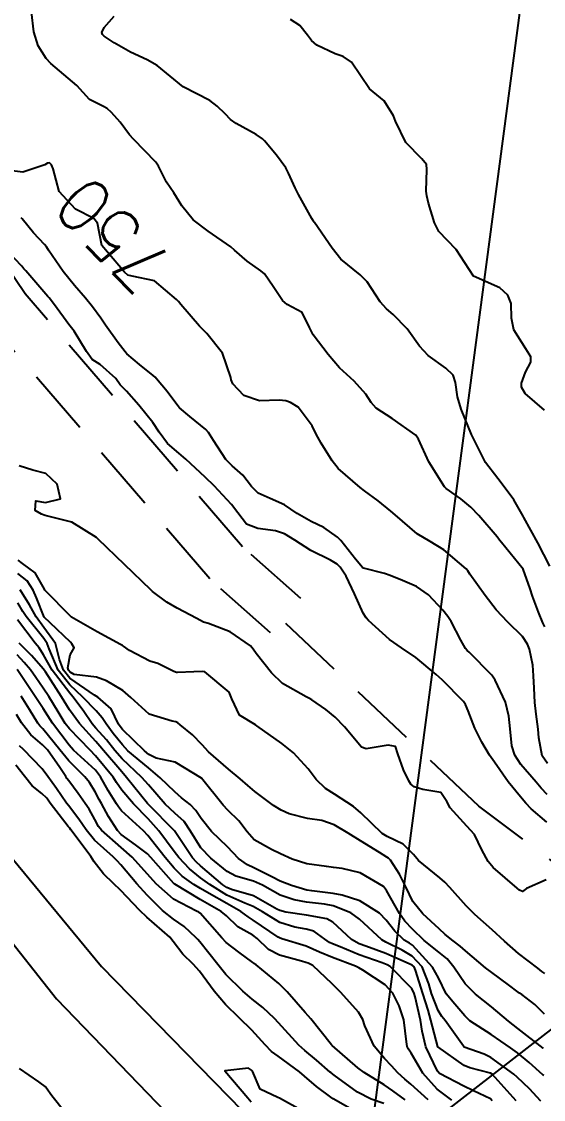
# Model space of a CAD drawing. Header units: metres. Extents: x 298520 to 308411, y 7433745 to 7450750.
# Drawn here: x 299087.2 to 299126.5, y 7449630.2 to 7449711.3 of the extents above; entities that cross this region are included whole.
import ezdxf
from ezdxf.enums import TextEntityAlignment as Align

# ---------------------------------------------------------------- set-up
doc = ezdxf.new("R2010")
doc.units = ezdxf.units.M
doc.header["$LTSCALE"] = 10
doc.linetypes.add('CONTINUO', pattern=[0])
doc.linetypes.add('DASHED', pattern=[0.75, 0.5, -0.25])
for name, color, linetype in [('Cotas', 45, 'Continuous'), ('Curvas de Nivel 1m', 11, 'Continuous'), ('Curvas de Nivel 5m', 15, 'Continuous'), ('Linha Férrea', 251, 'TRACKS'), ('TEXTO', 45, 'Continuous'), ('Vias Secundárias', 230, 'DASHED')]:
    doc.layers.add(name, color=color, linetype=linetype)
doc.styles.add('Style-STANDARD', font='STANDARD.shx')
doc.linetypes.add('TRACKS', pattern='A,0.15,[130,ltypeshp.shx,S=0.25,R=0,X=0,Y=0],0.15', length=0.3)

msp = doc.modelspace()

# ---------------------------------------------------------------- linework, layer by layer
at = {"layer": 'Curvas de Nivel 1m', "flags": 128}
for points, elevation in [([(299126.594, 7449665.759), (299126.443, 7449666.067), (299126.114, 7449666.873), (299125.662, 7449668.079), (299125.47, 7449668.614), (299124.953, 7449670.09), (299123.312, 7449672.105), (299123.169, 7449672.292), (299122.987, 7449672.529), (299121.606, 7449674.124), (299121.009, 7449674.76), (299120.267, 7449675.393), (299119.156, 7449676.158), (299119.025, 7449676.295), (299117.852, 7449678.172), (299117.07, 7449679.89), (299116.874, 7449680.182), (299115.091, 7449681.425), (299113.904, 7449682.218), (299113.511, 7449682.628), (299113.113, 7449683.266), (299112.242, 7449684.239), (299111.133, 7449685.248), (299110.283, 7449686.259), (299109.165, 7449687.74), (299108.889, 7449688.274), (299108.319, 7449689.418), (299107.19, 7449690.003), (299106.853, 7449690.303), (299106.144, 7449691.375), (299105.504, 7449692.317), (299105.225, 7449692.554), (299104.18, 7449693.283), (299103.241, 7449694.109), (299102.956, 7449694.353), (299101.255, 7449695.532), (299100.124, 7449696.381), (299099.279, 7449697.432), (299098.659, 7449698.4), (299098.112, 7449699.219), (299097.514, 7449700.417), (299097.317, 7449700.721), (299095.627, 7449702.437), (299095.346, 7449702.771), (299094.633, 7449703.725), (299093.977, 7449704.454), (299093.655, 7449704.747), (299093.367, 7449704.908), (299092.329, 7449705.432), (299091.383, 7449706.49), (299089.407, 7449708.149), (299089.072, 7449708.513), (299088.461, 7449709.481), (299088.125, 7449710.523), (299087.953, 7449712.02)], 751), ([(299126.957, 7449670.323), (299126.066, 7449672.069), (299125.002, 7449673.988), (299124.968, 7449674.046), (299124.944, 7449674.081), (299124.241, 7449675.318), (299123.687, 7449676.1), (299123.035, 7449676.912), (299122.124, 7449678.119), (299121.169, 7449680.032), (299121.12, 7449680.13), (299121.074, 7449680.228), (299120.285, 7449682.142), (299120.024, 7449683.058), (299119.868, 7449684.149), (299119.676, 7449684.7), (299119.134, 7449685.228), (299117.799, 7449686.173), (299117.154, 7449686.887), (299116.238, 7449688.189), (299115.183, 7449689.25), (299114.668, 7449689.688), (299114.197, 7449690.215), (299113.215, 7449691.71), (299112.694, 7449692.235), (299111.235, 7449693.421), (299110.586, 7449694.257), (299109.262, 7449696.183), (299109.221, 7449696.229), (299109.185, 7449696.271), (299109.058, 7449696.481), (299108.048, 7449698.289), (299107.792, 7449698.787), (299107.309, 7449699.89), (299107.085, 7449700.302), (299106.394, 7449701.238), (299105.501, 7449702.318), (299105.335, 7449702.475), (299104.872, 7449702.793), (299103.356, 7449703.627), (299102.935, 7449703.923), (299102.524, 7449704.353), (299101.94, 7449704.933), (299101.373, 7449705.346), (299099.383, 7449706.39), (299097.407, 7449707.999), (299096.667, 7449708.427), (299095.418, 7449708.995), (299094.186, 7449709.691), (299093.43, 7449710.189), (299093.293, 7449710.324), (299093.252, 7449710.463), (299093.437, 7449710.857), (299094.184, 7449711.714)], 752), ([(299126.571, 7449682.065), (299125.115, 7449683.322), (299124.837, 7449683.801), (299124.819, 7449684.085), (299125.131, 7449684.927), (299125.538, 7449685.677), (299125.523, 7449686.076), (299125.152, 7449686.681), (299124.254, 7449688.094), (299124.073, 7449688.988), (299124.044, 7449690.097), (299123.806, 7449690.708), (299123.204, 7449691.267), (299121.213, 7449692.13), (299119.915, 7449694.143), (299119.25, 7449694.818), (299118.609, 7449695.512), (299118.295, 7449696.165), (299117.831, 7449697.626), (299117.698, 7449698.174), (299117.659, 7449698.537), (299117.694, 7449700.174), (299117.683, 7449700.541), (299117.321, 7449700.978), (299116.138, 7449702.192), (299115.357, 7449703.795), (299115.208, 7449704.202), (299114.494, 7449705.334), (299113.383, 7449706.23), (299112.042, 7449708.244), (299111.417, 7449708.66), (299110.801, 7449708.874), (299109.426, 7449709.53), (299109.037, 7449709.884), (299108.737, 7449710.28), (299108.143, 7449710.993), (299107.444, 7449711.44)], 753), ([(299126.754, 7449653.147), (299126.309, 7449653.618), (299125.92, 7449654.073), (299124.783, 7449655.412), (299124.337, 7449656.095), (299124.101, 7449656.795), (299123.976, 7449658.098), (299123.881, 7449659.041), (299123.613, 7449660.102), (299122.857, 7449661.749), (299122.594, 7449662.113), (299120.88, 7449663.848), (299120.735, 7449663.985), (299120.608, 7449664.134), (299120.269, 7449664.763), (299119.537, 7449666.151), (299119.293, 7449666.53), (299118.921, 7449667.005), (299117.819, 7449668.171), (299116.939, 7449668.797), (299115.877, 7449669.258), (299114.947, 7449669.623), (299114.515, 7449669.773), (299112.952, 7449670.161), (299112.86, 7449670.231), (299112.335, 7449670.863), (299111.233, 7449672.247), (299110.986, 7449672.509), (299109.956, 7449673.229), (299108.997, 7449673.677), (299107.948, 7449674.291), (299107.009, 7449674.928), (299105.919, 7449675.412), (299105.025, 7449675.822), (299104.507, 7449676.328), (299103.862, 7449677.159), (299103.048, 7449677.884), (299102.577, 7449678.355), (299101.662, 7449679.769), (299101.289, 7449680.368), (299101.077, 7449680.617), (299099.877, 7449681.596), (299099.101, 7449682.241), (299098.969, 7449682.392), (299098.163, 7449683.454), (299097.378, 7449684.416), (299097.259, 7449684.553), (299097.125, 7449684.669), (299096.077, 7449685.487), (299095.141, 7449686.293), (299094.999, 7449686.441), (299094.471, 7449687.129), (299093.522, 7449688.457), (299093.178, 7449688.976), (299092.56, 7449689.843), (299092.025, 7449690.478), (299091.207, 7449691.429), (299090.352, 7449692.499), (299089.239, 7449694.108), (299089.081, 7449694.353), (299088.951, 7449694.514), (299088.118, 7449695.394), (299087.262, 7449696.458), (299087.184, 7449696.541)], 749), ([(299126.728, 7449651.07), (299125.551, 7449652.078), (299125.163, 7449652.499), (299124.752, 7449652.972), (299123.831, 7449654.099), (299122.785, 7449655.572), (299122.428, 7449656.114), (299121.843, 7449657.079), (299121.329, 7449658.125), (299120.826, 7449659.437), (299120.616, 7449659.919), (299120.463, 7449660.136), (299118.857, 7449661.768), (299118.417, 7449662.164), (299116.876, 7449663.458), (299115.791, 7449664.191), (299114.892, 7449664.808), (299113.324, 7449666.224), (299113.131, 7449666.443), (299112.919, 7449666.789), (299112.252, 7449668.237), (299111.625, 7449669.565), (299111.182, 7449670.248), (299110.956, 7449670.475), (299110.447, 7449670.771), (299108.971, 7449671.51), (299107.767, 7449672.292), (299106.987, 7449672.754), (299106.324, 7449672.972), (299104.991, 7449673.164), (299104.147, 7449673.485), (299103.481, 7449674.343), (299103.012, 7449674.975), (299101.694, 7449676.363), (299101.039, 7449677.009), (299099.585, 7449678.385), (299099.057, 7449678.823), (299098.203, 7449679.542), (299097.579, 7449680.412), (299097.083, 7449681.122), (299096.038, 7449682.431), (299095.113, 7449683.478), (299094.641, 7449683.97), (299094.299, 7449684.448), (299093.133, 7449685.489), (299092.53, 7449685.863), (299092.11, 7449686.475), (299091.165, 7449687.992), (299090.776, 7449688.494), (299089.697, 7449689.996), (299089.286, 7449690.509), (299089.195, 7449690.617), (299087.527, 7449692.535), (299087.39, 7449692.703), (299087.226, 7449692.888), (299085.658, 7449694.556)], 748), ([(299126.679, 7449646.713), (299125.193, 7449646.082), (299124.915, 7449645.84), (299124.671, 7449645.955), (299124.493, 7449646.092), (299122.688, 7449647.665), (299122.331, 7449648.114), (299121.846, 7449648.974), (299121.301, 7449650.124), (299120.722, 7449650.765), (299119.469, 7449652.149), (299119.207, 7449652.612), (299118.754, 7449653.291), (299117.408, 7449653.522), (299116.758, 7449653.724), (299116.507, 7449653.93), (299116.36, 7449654.186), (299115.958, 7449655.01), (299115.529, 7449656.199), (299115.35, 7449656.753), (299114.799, 7449656.864), (299113.148, 7449656.576), (299112.798, 7449656.711), (299111.517, 7449658.243), (299110.82, 7449658.962), (299110.104, 7449659.539), (299109.043, 7449660.277), (299108.835, 7449660.393), (299108.637, 7449660.481), (299106.851, 7449661.507), (299106.031, 7449662.308), (299104.877, 7449663.757), (299104.649, 7449664.091), (299104.44, 7449664.327), (299102.899, 7449665.393), (299101.273, 7449666.001), (299100.909, 7449666.12), (299100.399, 7449666.375), (299098.921, 7449667.171), (299098.135, 7449667.611), (299097.06, 7449668.418), (299096.996, 7449668.482), (299096.934, 7449668.54), (299094.953, 7449670.44), (299092.981, 7449672.356), (299092.854, 7449672.471), (299090.994, 7449673.63), (299089.487, 7449674.016), (299088.999, 7449674.133), (299088.726, 7449674.24), (299088.233, 7449674.522), (299088.3, 7449675.235), (299089.012, 7449675.114), (299090.135, 7449675.38), (299089.898, 7449676.501), (299089.041, 7449677.303), (299088.073, 7449677.555), (299087.046, 7449677.874)], 747), ([(299126.589, 7449639.684), (299126.362, 7449639.835), (299126.055, 7449640.068), (299124.609, 7449641.172), (299123.546, 7449642.101), (299122.631, 7449642.96), (299121.326, 7449644.123), (299120.653, 7449644.773), (299119.435, 7449646.149), (299119.07, 7449646.547), (299118.68, 7449646.879), (299117.079, 7449648.176), (299116.697, 7449648.633), (299115.925, 7449649.411), (299114.711, 7449649.99), (299114.335, 7449650.214), (299112.736, 7449651.775), (299112.186, 7449652.236), (299110.752, 7449653.163), (299110.084, 7449653.588), (299109.382, 7449654.271), (299108.775, 7449655.066), (299107.665, 7449656.291), (299106.8, 7449656.993), (299104.923, 7449658.319), (299104.813, 7449658.376), (299103.6, 7449659.118), (299103.03, 7449660.347), (299102.84, 7449660.843), (299100.992, 7449662.369), (299100.863, 7449662.397), (299100.185, 7449662.38), (299098.946, 7449662.314), (299098.862, 7449662.327), (299098.669, 7449662.402), (299097.461, 7449663.003), (299096.871, 7449663.182), (299095.339, 7449663.975), (299094.882, 7449664.304), (299094.8, 7449664.359), (299094.653, 7449664.443), (299092.897, 7449665.389), (299090.967, 7449666.489), (299090.913, 7449666.528), (299088.966, 7449668.51), (299088.934, 7449668.584), (299088.239, 7449669.813), (299087.283, 7449670.535), (299086.956, 7449670.768)], 746), ([(299126.491, 7449634.028), (299126.453, 7449634.061), (299124.545, 7449635.547), (299123.85, 7449636.097), (299122.563, 7449637.16), (299121.378, 7449638.122), (299120.585, 7449638.913), (299119.741, 7449640.143), (299119.245, 7449640.787), (299118.614, 7449641.29), (299117.514, 7449642.171), (299116.631, 7449643.005), (299116.06, 7449643.611), (299115.657, 7449644.195), (299114.669, 7449645.918), (299114.438, 7449646.212), (299112.683, 7449647.26), (299111.345, 7449647.584), (299110.687, 7449647.66), (299110.156, 7449647.727), (299108.689, 7449647.933), (299107.567, 7449648.291), (299106.699, 7449648.687), (299106.01, 7449649.001), (299104.714, 7449649.746), (299104.188, 7449650.328), (299103.564, 7449651.171), (299102.739, 7449651.977), (299102.375, 7449652.354), (299100.763, 7449654.37), (299098.781, 7449655.586), (299097.331, 7449655.868), (299096.789, 7449656.15), (299096.464, 7449656.423), (299094.809, 7449658.046), (299094.626, 7449658.258), (299094.518, 7449658.444), (299093.96, 7449659.589), (299092.962, 7449660.468), (299092.834, 7449660.533), (299092.698, 7449660.609), (299090.857, 7449661.905), (299090.359, 7449662.495), (299090.058, 7449663.311), (299089.758, 7449664.501), (299088.901, 7449665.718), (299088.305, 7449666.519), (299087.807, 7449667.412), (299087.114, 7449668.537)], 744), ([(299126.502, 7449631.999), (299126.47, 7449632.028), (299126.438, 7449632.061), (299125.416, 7449632.981), (299124.519, 7449633.717), (299124.005, 7449634.095), (299122.538, 7449635.09), (299120.953, 7449636.126), (299120.557, 7449636.494), (299119.806, 7449637.382), (299119.171, 7449638.151), (299118.591, 7449639.344), (299118.126, 7449640.165), (299116.619, 7449641.8), (299116.394, 7449641.957), (299116.01, 7449642.189), (299115.302, 7449642.872), (299114.638, 7449643.699), (299114.138, 7449644.215), (299112.657, 7449645.146), (299111.332, 7449645.574), (299110.665, 7449645.698), (299109.046, 7449645.896), (299108.668, 7449645.956), (299107.529, 7449646.291), (299106.676, 7449646.634), (299106.037, 7449646.949), (299104.686, 7449647.635), (299104.221, 7449647.86), (299103.538, 7449648.337), (299102.706, 7449649.196), (299101.51, 7449650.362), (299100.733, 7449651.346), (299100.314, 7449651.951), (299099.9, 7449652.383), (299099.248, 7449652.893), (299098.752, 7449653.339), (299097.637, 7449654.411), (299096.774, 7449655.141), (299095.21, 7449656.436), (299094.797, 7449656.878), (299094.102, 7449657.747), (299093.591, 7449658.458), (299093.274, 7449658.92), (299092.823, 7449659.448), (299091.815, 7449660.48), (299090.852, 7449661.388), (299089.974, 7449662.499), (299089.283, 7449664.102), (299089.141, 7449664.507), (299088.888, 7449664.881), (299087.57, 7449666.53), (299087.308, 7449666.925), (299086.923, 7449667.561)], 743), ([(299126.294, 7449630.063), (299125.422, 7449631.006), (299124.501, 7449631.879), (299124.247, 7449632.093), (299122.515, 7449633.355), (299122.007, 7449633.607), (299120.523, 7449634.129), (299120.455, 7449634.209), (299119.075, 7449636.152), (299118.845, 7449636.445), (299118.56, 7449636.907), (299118.06, 7449638.165), (299117.848, 7449638.903), (299117.365, 7449640.172), (299116.611, 7449640.985), (299115.856, 7449641.432), (299114.621, 7449642.033), (299114.32, 7449642.213), (299112.638, 7449643.777), (299111.992, 7449644.237), (299110.651, 7449644.774), (299110.018, 7449644.894), (299108.654, 7449645.048), (299107.717, 7449645.229), (299106.662, 7449645.582), (299105.333, 7449646.313), (299104.676, 7449646.616), (299103.345, 7449647.005), (299102.683, 7449647.345), (299101.442, 7449648.363), (299100.705, 7449649.145), (299099.929, 7449650.382), (299099.446, 7449651.105), (299098.736, 7449651.742), (299098.009, 7449652.407), (299096.757, 7449653.878), (299096.251, 7449654.425), (299094.784, 7449655.837), (299094.237, 7449656.448), (299093.599, 7449657.256), (299092.81, 7449658.142), (299092.532, 7449658.473), (299091.849, 7449659.458), (299091.081, 7449660.488), (299090.846, 7449660.76), (299089.525, 7449662.503), (299088.874, 7449663.662), (299088.544, 7449664.18), (299088.243, 7449664.52), (299086.909, 7449666.284)], 742), ([(299124.423, 7449630.091), (299123.988, 7449630.595), (299122.628, 7449632.109), (299122.504, 7449632.185), (299120.949, 7449632.575), (299120.509, 7449632.767), (299118.523, 7449634.16), (299118.018, 7449636.165), (299117.812, 7449636.916), (299117.414, 7449638.172), (299116.852, 7449639.924), (299116.744, 7449640.179), (299116.604, 7449640.31), (299115.302, 7449640.892), (299114.613, 7449641.183), (299113.114, 7449641.729), (299112.62, 7449641.91), (299112.038, 7449642.236), (299110.636, 7449643.546), (299110.176, 7449643.794), (299108.641, 7449644.073), (299107.087, 7449644.296), (299106.645, 7449644.409), (299106.43, 7449644.518), (299104.661, 7449645.512), (299103.003, 7449646.01), (299102.67, 7449646.138), (299102.352, 7449646.353), (299100.687, 7449647.775), (299100.368, 7449648.053), (299100.072, 7449648.379), (299098.723, 7449650.4), (299096.743, 7449652.41), (299096.693, 7449652.471), (299095.121, 7449654.436), (299094.769, 7449654.84), (299093.376, 7449656.461), (299093.113, 7449656.782), (299092.8, 7449657.129), (299091.578, 7449658.482), (299090.828, 7449659.514), (299090.219, 7449660.496), (299089.007, 7449662.363), (299088.908, 7449662.51), (299088.864, 7449662.571), (299087.961, 7449663.611), (299087.038, 7449664.538)], 741), ([(299119.588, 7449630.149), (299118.491, 7449630.974), (299117.399, 7449632.171), (299116.518, 7449633.687), (299116.335, 7449633.996), (299116.227, 7449634.184), (299116.18, 7449634.534), (299115.969, 7449636.189), (299115.62, 7449637.251), (299115.149, 7449638.201), (299114.582, 7449638.82), (299112.889, 7449639.937), (299112.601, 7449640.11), (299112.349, 7449640.233), (299110.609, 7449640.884), (299109.632, 7449641.283), (299108.617, 7449641.735), (299106.788, 7449642.298), (299106.623, 7449642.35), (299106.518, 7449642.407), (299104.637, 7449643.687), (299104.263, 7449643.949), (299103.71, 7449644.334), (299102.652, 7449644.945), (299101.327, 7449645.699), (299100.669, 7449646.078), (299100.167, 7449646.378), (299099.297, 7449647.008), (299098.685, 7449647.599), (299098.018, 7449648.407), (299096.718, 7449650.073), (299096.393, 7449650.423), (299094.738, 7449651.905), (299094.513, 7449652.216), (299094.368, 7449652.446), (299093.739, 7449653.442), (299093.16, 7449654.464), (299092.77, 7449654.964), (299091.134, 7449656.487), (299090.797, 7449656.852), (299089.553, 7449658.503), (299088.829, 7449659.611), (299088.243, 7449660.519), (299087.675, 7449661.352), (299086.882, 7449662.54)], 739), ([(299117.797, 7449630.167), (299116.495, 7449631.351), (299116.048, 7449631.737), (299115.526, 7449632.195), (299115.039, 7449632.733), (299114.514, 7449633.294), (299113.744, 7449634.218), (299113.036, 7449635.735), (299112.882, 7449636.227), (299112.558, 7449636.757), (299111.226, 7449638.243), (299110.583, 7449638.901), (299109.131, 7449640.272), (299108.775, 7449640.448), (299108.605, 7449640.512), (299108.272, 7449640.618), (299106.611, 7449641.068), (299105.79, 7449641.488), (299104.95, 7449642.317), (299104.625, 7449642.551), (299103.485, 7449643.191), (299102.64, 7449644.014), (299102.229, 7449644.354), (299100.656, 7449645.249), (299098.748, 7449646.399), (299098.703, 7449646.429), (299098.674, 7449646.46), (299096.948, 7449648.417), (299096.697, 7449648.67), (299095.784, 7449649.352), (299094.719, 7449650.148), (299094.424, 7449650.444), (299093.763, 7449651.485), (299093.22, 7449652.463), (299093.052, 7449652.772), (299092.752, 7449653.351), (299092.335, 7449654.051), (299091.963, 7449654.478), (299090.781, 7449655.666), (299090.083, 7449656.497), (299088.809, 7449658.077), (299088.6, 7449658.302), (299088.435, 7449658.516), (299087.808, 7449659.546), (299087.179, 7449660.535)], 738), ([(299116.063, 7449630.186), (299115.148, 7449630.859), (299114.494, 7449631.31), (299112.982, 7449632.225), (299112.506, 7449632.571), (299110.595, 7449634.249), (299110.524, 7449634.321), (299108.977, 7449636.274), (299108.783, 7449636.504), (299108.558, 7449636.756), (299107.209, 7449638.294), (299106.582, 7449638.937), (299104.856, 7449640.326), (299104.702, 7449640.427), (299104.605, 7449640.496), (299103.555, 7449641.279), (299102.62, 7449642.009), (299102.283, 7449642.353), (299100.641, 7449644.222), (299100.558, 7449644.288), (299100.377, 7449644.374), (299098.656, 7449645.276), (299097.335, 7449646.413), (299096.68, 7449647.154), (299095.524, 7449648.432), (299094.704, 7449649.169), (299093.222, 7449650.463), (299092.999, 7449650.739), (299092.731, 7449651.255), (299092.295, 7449652.031), (299091.996, 7449652.477), (299091.476, 7449653.208), (299090.76, 7449654.18), (299090.631, 7449654.361), (299090.54, 7449654.492), (299090.092, 7449655.178), (299089.153, 7449656.506), (299088.797, 7449656.879), (299087.909, 7449657.629), (299087.218, 7449658.534), (299086.822, 7449659.171)], 737), ([(299114.478, 7449629.894), (299113.507, 7449630.22), (299112.488, 7449630.739), (299110.732, 7449632.017), (299110.502, 7449632.196), (299110.472, 7449632.22), (299110.437, 7449632.251), (299109.411, 7449633.166), (299108.519, 7449633.882), (299108.066, 7449634.285), (299106.548, 7449635.975), (299106.248, 7449636.305), (299105.36, 7449637.117), (299104.567, 7449637.746), (299103.851, 7449638.337), (299102.592, 7449639.606), (299101.984, 7449640.356), (299100.62, 7449642.067), (299100.48, 7449642.23), (299100.355, 7449642.374), (299099.457, 7449643.214), (299098.637, 7449643.768), (299097.829, 7449644.408), (299096.66, 7449645.579), (299095.889, 7449646.428), (299094.687, 7449647.844), (299094.407, 7449648.162), (299094.111, 7449648.449), (299092.712, 7449649.722), (299092.08, 7449650.476), (299091.535, 7449651.286), (299090.741, 7449652.309), (299090.605, 7449652.491), (299089.851, 7449653.596), (299089.2, 7449654.506), (299088.771, 7449655.067), (299087.358, 7449656.532), (299087.065, 7449656.805)], 736), ([(299108.468, 7449629.278), (299106.612, 7449630.299), (299106.483, 7449630.347), (299105.157, 7449630.987), (299104.594, 7449632.329), (299104.543, 7449632.369), (299104.504, 7449632.399), (299104.285, 7449632.552), (299102.503, 7449632.35), (299104.233, 7449630.333), (299104.478, 7449630.011)], 734)]:
    msp.add_lwpolyline(points, dxfattribs=dict(at, elevation=elevation))
at = {"layer": 'Curvas de Nivel 5m', "flags": 128}
for points, elevation in [([(299126.784, 7449655.486), (299126.386, 7449656.066), (299126.144, 7449657.408), (299126.093, 7449658.071), (299125.942, 7449659.191), (299125.839, 7449660.075), (299125.771, 7449661.154), (299125.741, 7449662.077), (299125.68, 7449662.887), (299125.426, 7449664.082), (299125.269, 7449664.467), (299124.892, 7449665.034), (299123.809, 7449666.101), (299122.917, 7449667.035), (299122.095, 7449668.118), (299120.949, 7449669.72), (299120.795, 7449669.976), (299120.675, 7449670.134), (299118.974, 7449671.551), (299117.948, 7449672.17), (299116.989, 7449672.767), (299115.319, 7449674.197), (299115.006, 7449674.469), (299114.045, 7449675.246), (299113.02, 7449675.987), (299112.69, 7449676.233), (299111.044, 7449677.684), (299110.582, 7449678.255), (299109.759, 7449679.57), (299109.385, 7449680.267), (299109.082, 7449680.894), (299108.032, 7449682.286), (299107.448, 7449682.637), (299107.108, 7449682.764), (299106.603, 7449682.81), (299105.107, 7449682.773), (299103.936, 7449683.163), (299103.12, 7449684.039), (299102.986, 7449684.351), (299102.948, 7449684.528), (299102.32, 7449686.358), (299101.165, 7449687.839), (299100.593, 7449688.376), (299099.189, 7449690.015), (299099.023, 7449690.224), (299098.881, 7449690.395), (299097.213, 7449691.782), (299095.525, 7449692.13), (299095.22, 7449692.226), (299094.967, 7449692.443), (299093.243, 7449694.46), (299092.92, 7449696.126), (299092.646, 7449696.469), (299091.273, 7449697.186), (299090.043, 7449698.503), (299089.597, 7449700.221), (299089.477, 7449700.508), (299089.315, 7449700.669), (299089.174, 7449700.653), (299088.966, 7449700.515), (299087.307, 7449699.966), (299085.703, 7449700.163)], 750), ([(299126.558, 7449636.609), (299125.83, 7449637.335), (299124.85, 7449638.086), (299124.683, 7449638.197), (299124.575, 7449638.277), (299123.854, 7449638.828), (299122.598, 7449639.766), (299122.128, 7449640.115), (299120.615, 7449641.374), (299120.216, 7449641.734), (299119.682, 7449642.144), (299119.078, 7449642.604), (299118.632, 7449643.031), (299117.402, 7449644.172), (299116.657, 7449645.104), (299116.114, 7449646.188), (299115.643, 7449647.156), (299114.962, 7449648.206), (299114.832, 7449648.346), (299114.695, 7449648.437), (299114.132, 7449648.782), (299112.707, 7449649.666), (299111.776, 7449650.239), (299110.722, 7449650.863), (299109.795, 7449651.196), (299108.729, 7449651.335), (299107.343, 7449651.685), (299106.739, 7449651.958), (299106.178, 7449652.306), (299104.753, 7449653.362), (299104.248, 7449653.818), (299103.669, 7449654.336), (299102.773, 7449655.051), (299101.277, 7449656.365), (299100.798, 7449656.883), (299100.068, 7449657.644), (299099.148, 7449658.395), (299098.963, 7449658.546), (299098.815, 7449658.623), (299098.549, 7449658.669), (299096.821, 7449659.186), (299095.445, 7449660.434), (299094.841, 7449660.958), (299093.606, 7449661.705), (299092.855, 7449661.966), (299091.175, 7449662.17), (299090.862, 7449662.351), (299090.745, 7449662.491), (299090.687, 7449662.67), (299090.875, 7449663.66), (299091.179, 7449664.188), (299091, 7449664.489), (299090.885, 7449664.606), (299089.359, 7449666.053), (299088.913, 7449666.497), (299088.349, 7449667.941), (299088.086, 7449668.523), (299087.625, 7449669.215), (299086.945, 7449669.782)], 745), ([(299122.63, 7449630.109), (299122.484, 7449630.246), (299121.223, 7449630.862), (299120.493, 7449631.193), (299118.668, 7449632.158), (299118.505, 7449632.33), (299117.637, 7449634.169), (299117.364, 7449635.349), (299117.218, 7449636.173), (299116.83, 7449637.917), (299116.756, 7449638.178), (299116.578, 7449638.551), (299114.956, 7449640.205), (299114.728, 7449640.332), (299114.605, 7449640.385), (299114.34, 7449640.479), (299112.612, 7449641.09), (299111.18, 7449641.682), (299110.619, 7449641.904), (299110.375, 7449642.008), (299110.02, 7449642.259), (299109.209, 7449642.852), (299108.63, 7449643.026), (299107.764, 7449643.156), (299106.635, 7449643.52), (299105.33, 7449644.313), (299104.649, 7449644.71), (299104.023, 7449644.958), (299102.661, 7449645.568), (299101.39, 7449646.363), (299100.678, 7449646.887), (299099.854, 7449647.552), (299099.042, 7449648.395), (299098.7, 7449648.853), (299097.55, 7449650.412), (299096.732, 7449651.307), (299095.637, 7449652.431), (299094.753, 7449653.482), (299094.367, 7449654.054), (299094.097, 7449654.45), (299092.787, 7449656.053), (299092.388, 7449656.474), (299090.809, 7449658.094), (299090.5, 7449658.493), (299089.958, 7449659.367), (299089.271, 7449660.506), (299088.849, 7449661.153), (299088.293, 7449661.954), (299087.883, 7449662.525), (299087.416, 7449663.079), (299086.874, 7449663.665)], 740), ([(299112.468, 7449629.222), (299110.661, 7449630.248), (299110.484, 7449630.37), (299109.404, 7449631.179), (299108.5, 7449631.954), (299108.122, 7449632.284), (299106.514, 7449633.455), (299106.019, 7449633.809), (299105.532, 7449634.315), (299104.539, 7449635.403), (299103.574, 7449636.34), (299102.563, 7449637.343), (299101.711, 7449638.359), (299100.595, 7449639.866), (299100.116, 7449640.377), (299099.351, 7449641.129), (299098.62, 7449642.096), (299098.357, 7449642.403), (299096.638, 7449643.904), (299096.106, 7449644.425), (299094.666, 7449645.946), (299094.125, 7449646.448), (299093.391, 7449647.17), (299092.689, 7449648.071), (299092.416, 7449648.473), (299091.625, 7449649.565), (299090.919, 7449650.488), (299090.835, 7449650.6), (299090.726, 7449650.749), (299089.371, 7449652.504), (299089.105, 7449652.865), (299088.75, 7449653.213), (299088.02, 7449653.786), (299087.429, 7449654.53), (299086.775, 7449655.35)], 735), ([(299087.028, 7449632.535), (299088.493, 7449631.528), (299089.07, 7449631.093), (299089.494, 7449630.505), (299090.465, 7449629.276)], 735)]:
    msp.add_lwpolyline(points, dxfattribs=dict(at, elevation=elevation))
at = {"layer": 'Linha Férrea', "flags": 128}
for points in [[(298729.261, 7450749.95), (298734.809, 7450730.65), (298742.343, 7450703.451), (298750.119, 7450676.237), (298757.889, 7450649.199), (298765.189, 7450623.712), (298769.985, 7450606.424), (298776.494, 7450583.287), (298783.055, 7450560.248), (298788.164, 7450542.214), (298793.821, 7450521.584), (298798.125, 7450506.606), (298804.386, 7450484.418), (298809.295, 7450466.837), (298814.551, 7450448.858), (298819.559, 7450431.225), (298826.267, 7450408.649), (298831.926, 7450389.314), (298837.135, 7450370.779), (298842.092, 7450352.398), (298847.802, 7450331.823), (298852.149, 7450316.412), (298858.34, 7450294.769), (298862.969, 7450278.965), (298867.952, 7450260.088), (298870.924, 7450249.95), (298873.722, 7450238.982), (298878.355, 7450222.697), (298882.025, 7450210.358), (298885.603, 7450197.651), (298890.189, 7450181.049), (298894.637, 7450166.006), (298898.995, 7450149.812), (298904.361, 7450131.79), (298908.122, 7450117.709), (298911.93, 7450103.946), (298916.104, 7450089.039), (298920.554, 7450073.399), (298923.212, 7450064.319), (298926.468, 7450052.577), (298930.321, 7450038.956), (298934.723, 7450023.223), (298938.252, 7450011.622), (298941.509, 7449999.193), (298944.399, 7449989.651), (298947.701, 7449977.682), (298952.335, 7449961.49), (298956.967, 7449946.581), (298961.92, 7449929.017), (298965.909, 7449915.258), (298970.082, 7449900.905), (298973.936, 7449887.787), (298977.788, 7449874.853), (298981.549, 7449862.469), (298986.366, 7449847.197), (298989.852, 7449836.37), (298994.575, 7449822.337), (298999.437, 7449807.292), (299004.068, 7449794.269), (299008.7, 7449781.657), (299013.057, 7449770.328), (299018.285, 7449757.718), (299022.322, 7449748.037), (299026.817, 7449737.63), (299031.861, 7449726.852), (299036.814, 7449716.896), (299043.096, 7449705.205), (299047.821, 7449696.534), (299054.335, 7449685.572), (299060.664, 7449675.852), (299069.469, 7449663.104), (299077.541, 7449652.872), (299085.429, 7449643.336), (299089.832, 7449637.784), (299098.728, 7449628.561), (299107.993, 7449618.793), (299117.442, 7449610.031), (299127.077, 7449601.223), (299138.453, 7449591.782), (299150.409, 7449582.651), (299162.779, 7449573.982), (299174.004, 7449567.002), (299185.962, 7449560.295), (299199.698, 7449553.222), (299213.253, 7449547.024), (299227.033, 7449541.5), (299241.999, 7449536.525), (299258.424, 7449531.831), (299277.224, 7449527.814), (299295.935, 7449525.032), (299311.589, 7449523.57), (299326.876, 7449522.883), (299340.975, 7449522.747), (299353.572, 7449523.111), (299369.274, 7449524.069), (299382.826, 7449525.211), (299396.609, 7449526.717), (299414.178, 7449529.501), (299430.969, 7449532.603), (299440.142, 7449534.839), (299451.094, 7449537.487), (299469.666, 7449542.917), (299486.963, 7449547.755), (299510.376, 7449554.83), (299531.414, 7449561.037), (299544.903, 7449564.894), (299559.186, 7449569.068), (299590.197, 7449576.665), (299616.417, 7449582.259), (299645.03, 7449585.805), (299675.251, 7449587.635), (299705.522, 7449586.259), (299732.882, 7449582.825), (299762.581, 7449576.088), (299791.888, 7449566.944), (299816.217, 7449556.896), (299840.774, 7449544.781), (299859.676, 7449534.387), (299878.529, 7449521.308), (299897.376, 7449507.135), (299919.538, 7449486.991), (299927.658, 7449478.626), (299947.133, 7449456.962), (299961.499, 7449437.961), (299971.137, 7449424.784), (299981.869, 7449408.322), (299997.595, 7449383.682), (300016.228, 7449354.96), (300035.864, 7449324.687), (300055.136, 7449295.587), (300073.232, 7449268.397), (300085.868, 7449249.95), (300089.501, 7449244.778), (300101.211, 7449227.647), (300111.197, 7449214.14), (300124.752, 7449194.736), (300135.909, 7449179.759), (300148.296, 7449162.129), (300160.805, 7449144.566), (300173.129, 7449128.481), (300185.523, 7449112.088), (300198.402, 7449095.758), (300207.462, 7449083.98), (300220.094, 7449068.515), (300233.468, 7449051.744), (300246.778, 7449035.349), (300263.478, 7449015.076), (300277.526, 7448998.444), (300292.814, 7448981.501), (300306.688, 7448964.856), (300324.623, 7448944.393), (300340.398, 7448926.517), (300357.9, 7448907.843), (300372.755, 7448891.817), (300392.041, 7448871.054), (300410.717, 7448852.066), (300427.475, 7448834.137), (300439.245, 7448822.858), (300454.898, 7448806.525), (300473.448, 7448788.164), (300493.111, 7448768.808), (300511.705, 7448749.95), (300518.198, 7448743.612), (300525.672, 7448735.984), (300530.889, 7448730.361), (300538.141, 7448723.284), (300543.771, 7448717.624), (300548.924, 7448711.903), (300554.778, 7448706.093), (300562.444, 7448698.573), (300570.483, 7448690.198), (300580.06, 7448680.508), (300590.013, 7448670.628), (300599.102, 7448661.391), (300608.565, 7448651.702), (300616.68, 7448643.32), (300625.581, 7448633.859), (300633.62, 7448625.859), (300641.21, 7448617.858), (300649.582, 7448609.897), (300659.386, 7448599.72), (300667.387, 7448591.231), (300676.098, 7448582.784), (300683.871, 7448574.669), (300691.725, 7448567.153), (300703.33, 7448554.876), (300711.744, 7448546.351), (300718.093, 7448539.767), (300726.506, 7448530.983), (300733.153, 7448523.695), (300741.152, 7448514.418), (300747.426, 7448507.242), (300750.054, 7448504.018), (300758.169, 7448493.99), (300764.854, 7448485.238), (300772.251, 7448475.55), (300781.114, 7448462.855), (300788.178, 7448452.147), (300795.99, 7448439.115), (300802.712, 7448427.661), (300809.137, 7448414.665), (300814.959, 7448402.42), (300819.763, 7448391.601), (300824.722, 7448378.533), (300829.079, 7448366.59), (300833.249, 7448353.858), (300836.592, 7448342.438), (300839.822, 7448330.572), (300842.678, 7448317.912), (300845.758, 7448304.202), (300848.387, 7448291.169), (300849.927, 7448279.903), (300851.843, 7448266.756), (300852.632, 7448254.174), (300852.974, 7448249.95), (300853.718, 7448237.64), (300853.896, 7448226.066), (300854.164, 7448215.145), (300853.836, 7448203.832), (300853.598, 7448192.905), (300852.795, 7448182.25), (300851.991, 7448170.79), (300850.801, 7448159.302), (300849.223, 7448146.768), (300848.151, 7448135.486), (300846.96, 7448124.114), (300845.442, 7448113.546), (300844.222, 7448102.204), (300842.288, 7448090.385), (300840.978, 7448078.33), (300839.608, 7448068.386), (300838.209, 7448056.39), (300836.541, 7448045.166), (300835.023, 7448032.665), (300833.535, 7448020.341), (300832.284, 7448009.205), (300831.094, 7447998.637), (300829.874, 7447985.926), (300828.432, 7447973.713), (300826.546, 7447955.639), (300825.162, 7447943.391), (300824.986, 7447942.247), (300823.836, 7447930.96), (300822.657, 7447919.829), (300821.593, 7447909.075), (300820.243, 7447895.408), (300819.533, 7447885.934), (300818.679, 7447872.07), (300818.298, 7447858.799), (300817.927, 7447851.916), (300817.786, 7447841.862), (300817.933, 7447833.489), (300818.516, 7447815.843), (300820.361, 7447795.876), (300822.449, 7447776.733), (300825.922, 7447758.996), (300827.722, 7447750.217), (300828.687, 7447743.229), (300830.467, 7447731.539), (300833.751, 7447711.152), (300838.977, 7447681.969), (300842.161, 7447664.851), (300846.249, 7447643.566), (300856.898, 7447587.933), (300861.3, 7447564.706), (300863.731, 7447552.015), (300867.081, 7447534.8), (300870.251, 7447518.153), (300879.139, 7447471.406), (300882.717, 7447452.426), (300886.196, 7447433.436), (300890.621, 7447408.952), (300893.065, 7447393.996), (300894.895, 7447382.534), (300896.018, 7447374.923), (300897.056, 7447367.88), (300898.671, 7447355.202), (300899.884, 7447344.173), (300901.155, 7447328.57), (300902.425, 7447306.17), (300902.632, 7447290.927), (300902.643, 7447274.906), (300901.209, 7447249.806), (300899.894, 7447235.454), (300897.424, 7447214.973), (300896.24, 7447207.108, -0.017609), (300893.245, 7447191.067), (300890.79, 7447180.008), (300886.347, 7447162.337), (300883.122, 7447151.267), (300877.521, 7447133.871), (300873.858, 7447123.752), (300865.532, 7447103.056), (300859.822, 7447090.388), (300850.503, 7447071.406), (300846.315, 7447063.106), (300836.805, 7447045.834), (300827.664, 7447031.197), (300815.395, 7447013.014), (300803.069, 7446996.228), (300792.968, 7446983.245), (300781.446, 7446969.292), (300759.63, 7446945.435), (300748.36, 7446933.669), (300737.301, 7446922.447), (300720.178, 7446905.644), (300707.821, 7446893.561), (300697.057, 7446883.028), (300686.376, 7446872.224), (300676.506, 7446862.329), (300660.145, 7446845.845), (300651.989, 7446837.638), (300637.917, 7446823.835), (300624.102, 7446810.419), (300614.955, 7446801.573), (300610.107, 7446796.538), (300599.124, 7446785.64, 0.017844), (300588.776, 7446774.611), (300582.973, 7446768.596), (300572.807, 7446757.15), (300570.635, 7446754.423, -0.018804), (300566.868, 7446749.902, -0.021463), (300565.197, 7446747.771, 0.014089), (300560.744, 7446742.236), (300556.818, 7446737.065), (300549.018, 7446726.402), (300544.903, 7446720.152), (300542.989, 7446717.435), (300540.702, 7446714.014), (300534.516, 7446704.131), (300528.813, 7446694.775), (300525.37, 7446688.688), (300519.775, 7446678.443, 0.017217), (300513.559, 7446666.068), (300510.115, 7446659.471), (300505.35, 7446648.44), (300501.39, 7446638.953, 0.017957), (300498.447, 7446631.125), (300492.383, 7446614.647), (300488.086, 7446600.958), (300484.889, 7446590.082), (300482.448, 7446580.533), (300479.028, 7446566.174), (300474.999, 7446546.195), (300472.245, 7446530.076), (300469.723, 7446510.133), (300467.649, 7446494.09), (300465.343, 7446472.628), (300462.509, 7446448.283), (300460.589, 7446427.75), (300458.173, 7446403.459), (300455.716, 7446377.743), (300453.679, 7446357.578), (300451.179, 7446331.957), (300448.408, 7446302.907), (300446.096, 7446278.461), (300443.948, 7446255.986), (300443.327, 7446249.95), (300441.921, 7446236.026), (300439.714, 7446214.959), (300437.145, 7446189.663), (300434.772, 7446164.489), (300432.986, 7446145.942), (300427.675, 7446092.019), (300425.457, 7446069.071), (300422.052, 7446034.05), (300420.454, 7446017.74), (300416.946, 7445981.751), (300414.159, 7445952.95), (300410.686, 7445916.311), (300408.437, 7445891.812), (300405.718, 7445868.171), (300403.766, 7445842.739), (300401.654, 7445818.651), (300400.337, 7445806.143), (300399.876, 7445801.282), (300399.266, 7445794.558)], [(298905.363, 7450145.031), (298910.207, 7450124.873), (298915.002, 7450108.012), (298921.739, 7450085.266), (298926.98, 7450064.83), (298931.003, 7450051.742), (298934.224, 7450039.953), (298937.65, 7450027.983), (298940.458, 7450017.786), (298943.206, 7450008.624), (298945.866, 7449998.811), (298948.85, 7449988.084), (298952.218, 7449977.183), (298954.849, 7449967.637), (298957.892, 7449956.733), (298961.763, 7449943.848), (298964.896, 7449932.558), (298968.973, 7449920.293), (298972.372, 7449908.382), (298975.8, 7449896.208), (298979.287, 7449884.682), (298982.035, 7449875.079), (298985.463, 7449863.464), (298988.891, 7449853.475), (298994.252, 7449836.792), (298999.642, 7449820.007), (299004.122, 7449806.223), (299009.577, 7449791.55), (299017.072, 7449771.922), (299023.852, 7449755.78), (299031.351, 7449735.099), (299042.615, 7449714.768), (299049.157, 7449702.257), (299057.947, 7449687.795), (299067.128, 7449674.025), (299074.388, 7449663.764), (299083.266, 7449652.271), (299093.226, 7449640.21), (299104.865, 7449628.3), (299116.059, 7449616.929), (299127.188, 7449606.965), (299134.846, 7449600.398), (299146.061, 7449590.999), (299159.8, 7449581.134), (299172.881, 7449572.672), (299188.754, 7449563.553), (299203.487, 7449555.781), (299219.692, 7449548.782), (299229.285, 7449544.979), (299249.695, 7449538.196), (299264.418, 7449534.22), (299286.841, 7449530.183), (299305.276, 7449527.832), (299319.472, 7449527.113), (299340.209, 7449526.73), (299362.575, 7449527.496), (299380.335, 7449528.889), (299402.027, 7449531.43), (299418.393, 7449534.55), (299439.271, 7449538.773), (299455.546, 7449542.61), (299468.219, 7449546.447), (299486.071, 7449551.679), (299502.678, 7449556.429), (299521.873, 7449562.476), (299544.903, 7449569.511), (299558.765, 7449572.874), (299572.65, 7449576.475), (299589.389, 7449580.647), (299603.615, 7449583.903), (299623.713, 7449587.445), (299640.449, 7449589.67), (299657.813, 7449590.983), (299675.925, 7449591.554), (299694.255, 7449591.042), (299708.541, 7449590.126), (299722.182, 7449588.244), (299738.919, 7449585.56), (299759.653, 7449580.821), (299775.25, 7449576.474), (299786.436, 7449572.94), (299797.015, 7449569.282), (299807.003, 7449565.52), (299816.424, 7449561.561), (299823.596, 7449557.979), (299834.148, 7449553.022), (299842.943, 7449548.641), (299850.946, 7449544.045), (299857.58, 7449540.07), (299867.592, 7449534.039), (299879.685, 7449526.144), (299888.765, 7449519.647), (299901.686, 7449509.708), (299911.305, 7449500.703), (299920.635, 7449492.515), (299928.708, 7449484.626), (299935.814, 7449476.733), (299943.925, 7449467.258), (299951.104, 7449459.003), (299957.671, 7449450.784), (299963.484, 7449442.67), (299970.77, 7449432.303), (299976.475, 7449423.904), (299982.432, 7449414.862), (299988.891, 7449404.85), (299995.852, 7449394.443), (300002.312, 7449383.928), (300010.887, 7449370.223), (300018.781, 7449358.239), (300026.569, 7449345.892), (300033.388, 7449335.88), (300041.176, 7449324.037), (300049.358, 7449311.838), (300057.288, 7449299.745), (300065.47, 7449287.364), (300073.508, 7449275.701), (300081.011, 7449264.541), (300090.196, 7449251.298), (300091.164, 7449249.95), (300100.525, 7449236.167), (300109.403, 7449223.951), (300117.162, 7449213.187), (300127.336, 7449198.457), (300139.6, 7449181.446), (300149.952, 7449166.72), (300159.813, 7449153.466), (300168.75, 7449141.382), (300179.779, 7449126.346), (300190.932, 7449112.414), (300203.876, 7449095.222), (300217.308, 7449078.587), (300230.374, 7449062.005), (300242.887, 7449046.162), (300256.877, 7449029.774), (300272.777, 7449010.921), (300288.309, 7448992.868), (300306.303, 7448971.97), (300322.512, 7448953.54), (300337.055, 7448937.024), (300349.196, 7448923.521), (300363.433, 7448907.803), (300372.178, 7448898.27), (300387.649, 7448881.624), (300402.322, 7448866.086), (300417.298, 7448851.105), (300428.763, 7448838.962), (300440.716, 7448827.379), (300454.398, 7448813.148), (300467.461, 7448800.639), (300481.638, 7448785.533), (300502.227, 7448765.254), (300514.06, 7448753.852), (300517.826, 7448749.95), (300528.275, 7448738.976), (300540.783, 7448726.333), (300551.364, 7448715.261), (300568.358, 7448698.083), (300580.431, 7448686.447), (300591.073, 7448675.242), (300605.822, 7448659.996), (300619.827, 7448645.871), (300631.531, 7448633.85), (300641.93, 7448623.388), (300651.196, 7448614.132), (300663.21, 7448601.736), (300675.654, 7448588.967), (300686.366, 7448579.136), (300697.132, 7448567.001), (300714.307, 7448549.82), (300728.065, 7448535.254), (300742.189, 7448519.954), (300754.02, 7448506), (300763.608, 7448493.67), (300772.134, 7448482.969), (300781.594, 7448469.905), (300789.873, 7448457.453), (300798.087, 7448444.138), (300806.367, 7448430.378), (300809.353, 7448423.731), (300815.826, 7448410.715), (300822.176, 7448396.83), (300827.777, 7448382.459), (300832.26, 7448369.325), (300838.297, 7448352.647), (300842.655, 7448335.903), (300846.951, 7448318.72), (300850.061, 7448305.153), (300853.485, 7448286.05), (300855.912, 7448269.922), (300857.341, 7448249.95), (300858.33, 7448231.606), (300857.942, 7448206.205), (300856.925, 7448178.368), (300854.333, 7448156.855), (300851.333, 7448129.708), (300849.095, 7448108.502), (300845.739, 7448085.317), (300843.044, 7448064.17), (300840.396, 7448043.097), (300838.567, 7448030.951), (300837.041, 7448016.016), (300835.11, 7447994.958), (300832.975, 7447975.28), (300830.738, 7447953.623), (300829.108, 7447937.188), (300828.366, 7447933.435), (300827.045, 7447924.743), (300825.629, 7447910.191), (300824.268, 7447895.589), (300822.966, 7447881.617), (300821.953, 7447863.074), (300821.73, 7447846.352), (300821.738, 7447838.346), (300822.298, 7447822.796), (300823.264, 7447806.625), (300824.128, 7447792.391), (300826.211, 7447777.691), (300829.715, 7447760.435), (300831.501, 7447751.07), (300833.495, 7447738.255), (300836.415, 7447720.056), (300862.711, 7447579.549), (300879.787, 7447489.912), (300882.904, 7447473.371), (300886.736, 7447453.399), (300891.84, 7447425.61), (300894.824, 7447408.419), (300897.501, 7447392.308), (300900.259, 7447374.699), (300902.627, 7447356.768), (300903.989, 7447344.999), (300904.86, 7447335.88), (300905.847, 7447322.28), (300906.291, 7447313.022), (300906.573, 7447308.418), (300906.759, 7447298.893), (300906.88, 7447292.725, -0.006984), (300906.844, 7447284.829), (300906.695, 7447276.838), (300906.36, 7447267.883), (300905.744, 7447256.667), (300905.23, 7447249.95), (300904.292, 7447239.525), (300903.012, 7447227.25), (300901.034, 7447212.309), (300899.543, 7447202.921, -0.011988), (300897.909, 7447194.02), (300894.997, 7447180.769), (300891.356, 7447165.387), (300887.457, 7447151.115), (300883.301, 7447137.652), (300876.75, 7447119.219), (300874.099, 7447111.988), (300871.749, 7447106.138, -0.018309), (300868.914, 7447099.764, 0.011681), (300865.826, 7447093.061), (300860.469, 7447081.825), (300851.72, 7447064.422), (300846.208, 7447053.937), (300843.033, 7447048.479), (300836.89, 7447038.137), (300827.206, 7447022.921), (300821.11, 7447014.014), (300814.857, 7447005.089), (300809.628, 7446998.099), (300801.236, 7446986.884), (300791.122, 7446974.407), (300781.425, 7446962.969), (300774.943, 7446955.767), (300762.88, 7446942.762), (300751.299, 7446930.933), (300734.873, 7446914.565), (300727.949, 7446907.628), (300717.868, 7446897.443), (300705.6, 7446885.783), (300698.716, 7446879.048), (300668.127, 7446848.06), (300640.994, 7446821.407), (300627.442, 7446808.23), (300610.345, 7446790.697), (300597.443, 7446778.155), (300592.334, 7446772.486), (300571.229, 7446748.595), (300567.705, 7446744.65), (300564.743, 7446740.8), (300562.62, 7446737.769), (300551.356, 7446722.391), (300544.903, 7446712.981), (300541.869, 7446707.917), (300539.497, 7446704.103, 0.003437), (300530.37, 7446689.205, 0.010632), (300522.744, 7446675.931, 0.016565), (300518.05, 7446666.625, -0.011698), (300511.771, 7446653.868, 0.029635), (300510.132, 7446650.211), (300505.481, 7446638.898), (300500.314, 7446625.471), (300492.316, 7446601.197), (300488.229, 7446587.047), (300485.297, 7446575.185), (300482.347, 7446562.473), (300481.087, 7446556.089, 0.004599), (300479.148, 7446545.763), (300476.443, 7446530.265), (300474.645, 7446518.085), (300472.755, 7446502.987), (300471.297, 7446490.618), (300469.17, 7446472.092), (300467.901, 7446459.793), (300466.767, 7446449.806), (300465.445, 7446435.701), (300463.191, 7446412.592), (300462.659, 7446405.266), (300461.606, 7446397.228), (300459.608, 7446375.419), (300458.167, 7446361.3), (300456.938, 7446349.283), (300454.601, 7446324.341), (300452.383, 7446301.27), (300450.408, 7446280.731), (300448.612, 7446261.944), (300447.444, 7446249.79), (300445.943, 7446235.321), (300443.682, 7446213.965), (300443.009, 7446207.561), (300441.275, 7446189.511), (300439.198, 7446168.049), (300436.473, 7446140.607), (300434.029, 7446115.856), (300431.015, 7446085.098), (300427.797, 7446052.837), (300425.199, 7446025.415), (300423.636, 7446009.727), (300422.457, 7445994.573), (300421.615, 7445989.53), (300419.286, 7445963.664), (300415.807, 7445928.192), (300414.69, 7445917.527), (300413.782, 7445904.921), (300412.247, 7445888.391), (300411.949, 7445886.157), (300411.266, 7445881.618), (300410.692, 7445876.189), (300409.038, 7445857.286), (300407.606, 7445838.578), (300405.212, 7445812.517), (300404.532, 7445804.524), (300403.437, 7445794.141)]]:
    msp.add_lwpolyline(points, format="xyb", dxfattribs=at)
at = {"layer": 'TEXTO', "linetype": 'CONTINUO'}
for points in [[(299128.519, 7449740.956, 0), (299113.029, 7449624.096, 0)], [(299218.82, 7449706.648, 0), (299115.401, 7449626.439, 0)]]:
    msp.add_polyline3d(points, dxfattribs=at)
at = {"layer": 'Vias Secundárias'}
msp.add_lwpolyline([(299108.232, 7449667.88), (299103.829, 7449671.782), (299087.497, 7449690.814), (299070.543, 7449715.711), (299057.193, 7449742.403), (299047.331, 7449765.78), (299040.764, 7449785.645), (299032.079, 7449812.888), (299023.777, 7449838.744), (299018.596, 7449859.702), (299010.695, 7449882.835), (299001.548, 7449911.567), (298993.691, 7449937.01), (298986.869, 7449961.814), (298966.532, 7450021.908), (298949.693, 7450078.115), (298933.767, 7450127.684), (298930.822, 7450134.981, -0.212828), (298933.606, 7450140.975)], format="xyb", dxfattribs=at)
for points in [[(299105.948, 7449665.303), (299101.369, 7449669.361), (299084.759, 7449688.717), (299067.567, 7449713.963), (299054.063, 7449740.963), (299044.105, 7449764.568), (299037.489, 7449784.582), (299028.799, 7449811.839), (299020.462, 7449837.803), (299015.289, 7449858.731), (299007.425, 7449881.756), (298998.262, 7449910.537), (298990.385, 7449936.045), (298983.569, 7449960.827), (298964.116, 7450021.021), (298947.077, 7450077.455), (298930.824, 7450125.634), (298927.461, 7450128.35), (298919.62, 7450129.013), (298899.56, 7450125.266)], [(299381.635, 7449602.473), (299371.325, 7449595.693), (299365.474, 7449594.021), (299356.637, 7449596.58), (299329.211, 7449609.45), (299308.569, 7449616.192), (299272.942, 7449628.557), (299243.716, 7449630.101), (299231.101, 7449632.403), (299205.973, 7449646.822), (299191.932, 7449653.998), (299181.621, 7449656.301), (299172.144, 7449654.254), (299161.706, 7449649.329), (299146.047, 7449643.933), (299130.934, 7449645.276), (299121.623, 7449652.274), (299106.707, 7449666.375)]]:
    msp.add_lwpolyline(points, dxfattribs=at)

# ---------------------------------------------------------------- texts
at = {"layer": 'Cotas', "style": 'Style-STANDARD'}
msp.add_text('750', height=4, rotation=134.34768, dxfattribs=at).set_placement((299094.086, 7449695.229, 750), align=Align.MIDDLE_CENTER)

doc.saveas('drawing.dxf')
